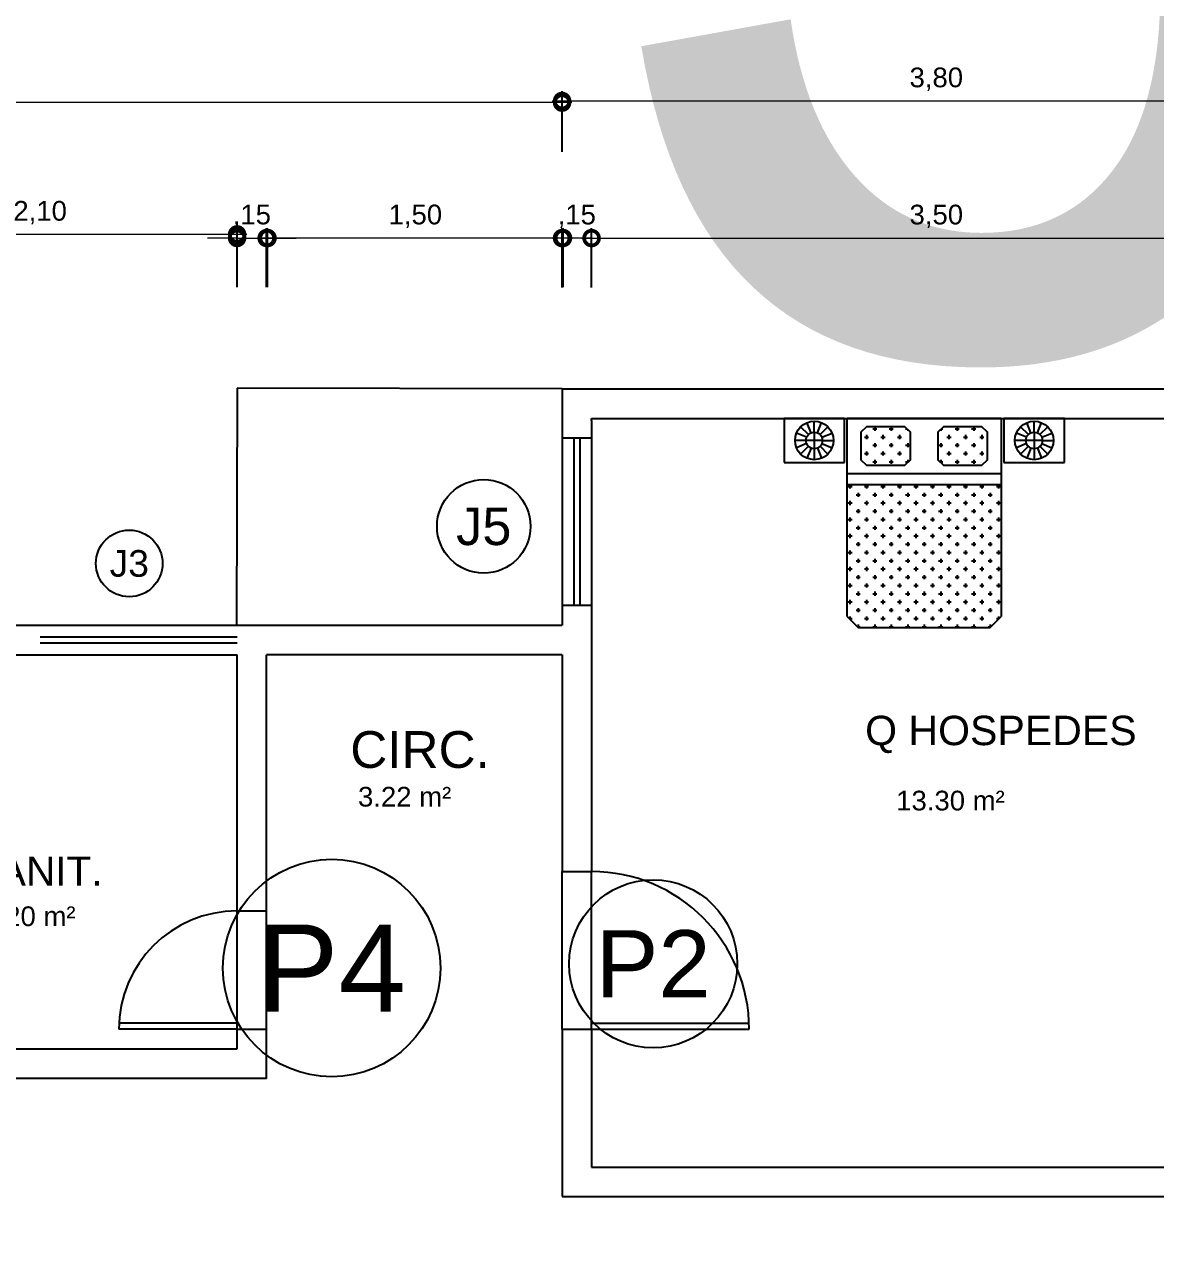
# Model space of a CAD drawing. Header units: metres. Extents: x 0 to 327, y 17 to 88.
# Drawn here: x 139.73 to 145.47, y 57.21 to 63.43 of the extents above; entities that cross this region are included whole.
import ezdxf
from ezdxf.enums import TextEntityAlignment as Align

# ---------------------------------------------------------------- set-up
doc = ezdxf.new("R2018")
doc.units = ezdxf.units.M
doc.header["$LTSCALE"] = 0.5
doc.linetypes.add('DIVIDE', pattern=[31.75, 12.7, -6.35, 0, -6.35, 0, -6.35])
for name, color, linetype in [('ARQ_ALV CT', 5, 'Continuous'), ('ARQ_ESQ CT', 30, 'Continuous'), ('ARQ_MOB 01', 1, 'Continuous'), ('ARQ_PISO', 1, 'Continuous'), ('ARQ_PROJ SUP', 1, 'DIVIDE'), ('ARQ_SIMB 01', 1, 'Continuous'), ('ARQ_TXT 01', 1, 'Continuous'), ('CAR_TEXTO_CINZA', 8, 'Continuous'), ('CAR_TEXTO_PRETO', 1, 'Continuous'), ('PAREDE', 5, 'Continuous'), ('SIMB_02', 2, 'Continuous'), ('SIMB_TXT', 1, 'Continuous')]:
    doc.layers.add(name, color=color, linetype=linetype)
doc.layers.add('ARQ_COTA_AZUL', color=5, linetype='Continuous', lineweight=20, true_color=0x0000ff)
doc.styles.add('Annot_2.0mm', font='arial.ttf', dxfattribs={"height": 2})
doc.styles.add('Arial', font='arial.ttf')
doc.styles.add('cota', font='arial.ttf')
doc.styles.add('SIMB', font='arial.ttf')
doc.styles.get("Standard").update_dxf_attribs({"font": 'arial.ttf'})
doc.dimstyles.new('Info 01 - annot', dxfattribs={"dimtxt": 2, "dimasz": 3, "dimexe": 1, "dimexo": 1, "dimgap": 1, "dimtad": 1, "dimzin": 4, "dimtxsty": 'cota', "dimblk": 'DOTSMALL', "dimcen": 2, "dimdle": 1, "dimclrd": 256, "dimclre": 256, "dimclrt": 1, "dimazin": 2, "dimtfac": 0.09, "dimtix": 1, "dimtmove": 2, "dimatfit": 2, "dimfxl": 5, "dimfxlon": 1, "dimtolj": 1, "dimtzin": 4, "dimlwd": -1, "dimarcsym": 1})

# ---------------------------------------------------------------- blocks, each defined once
blk = doc.blocks.new('COD_ESQ')
at = {"layer": 'SIMB_02'}
blk.add_circle((0, 0), 2.5, dxfattribs=at)
at = {"layer": 'SIMB_TXT', "style": 'SIMB'}
blk.add_attdef('CDESQ', text='', height=2, dxfattribs=at).set_placement((0, 0), align=Align.MIDDLE_CENTER)
blk = doc.blocks.new('*X14')
at = {"color": 0}
for p, q in [((180, 360), (183.75, 360)), ((181.875, 358.125), (181.875, 361.875)), ((195, 360), (198.75, 360)), ((196.875, 358.125), (196.875, 361.875)), ((210, 360), (213.75, 360)), ((211.875, 358.125), (211.875, 361.875)), ((225, 360), (228.75, 360)), ((226.875, 358.125), (226.875, 361.875)), ((240, 360), (243.75, 360)), ((241.875, 358.125), (241.875, 361.875)), ((255, 360), (258.75, 360)), ((256.875, 358.125), (256.875, 361.875)), ((270, 360), (273.75, 360)), ((271.875, 358.125), (271.875, 361.875)), ((285, 360), (288.75, 360)), ((286.875, 358.125), (286.875, 361.875)), ((300, 360), (302.5, 360)), ((301.875, 358.125), (301.875, 360.625)), ((136.875, 343.125), (136.875, 346.875)), ((151.875, 343.125), (151.875, 346.875)), ((181.875, 343.125), (181.875, 346.875)), ((187.5, 352.5), (191.25, 352.5)), ((189.375, 350.625), (189.375, 354.375)), ((196.875, 343.125), (196.875, 346.875)), ((202.5, 352.5), (206.25, 352.5)), ((204.375, 350.625), (204.375, 354.375)), ((211.875, 343.125), (211.875, 346.875)), ((217.5, 352.5), (221.25, 352.5)), ((219.375, 350.625), (219.375, 354.375)), ((226.875, 343.125), (226.875, 346.875)), ((232.5, 352.5), (236.25, 352.5)), ((234.375, 350.625), (234.375, 354.375)), ((241.875, 343.125), (241.875, 346.875)), ((247.5, 352.5), (251.25, 352.5)), ((249.375, 350.625), (249.375, 354.375)), ((256.875, 343.125), (256.875, 346.875)), ((262.5, 352.5), (266.25, 352.5)), ((264.375, 350.625), (264.375, 354.375)), ((271.875, 343.125), (271.875, 346.875)), ((277.5, 352.5), (281.25, 352.5)), ((279.375, 350.625), (279.375, 354.375)), ((286.875, 343.125), (286.875, 346.875)), ((292.5, 352.5), (296.25, 352.5)), ((294.375, 350.625), (294.375, 354.375)), ((301.875, 343.125), (301.875, 346.875)), ((307.5, 352.5), (310, 352.5)), ((309.375, 350.625), (309.375, 353.125)), ((127.5, 337.5), (131.25, 337.5)), ((129.375, 335.625), (129.375, 339.375)), ((135, 345), (138.75, 345)), ((142.5, 337.5), (146.25, 337.5)), ((144.375, 335.625), (144.375, 339.375)), ((150, 345), (153.75, 345)), ((157.5, 337.5), (161.25, 337.5)), ((159.375, 335.625), (159.375, 339.375)), ((180, 345), (183.75, 345)), ((187.5, 337.5), (191.25, 337.5)), ((189.375, 335.625), (189.375, 339.375)), ((195, 345), (198.75, 345)), ((202.5, 337.5), (206.25, 337.5)), ((204.375, 335.625), (204.375, 339.375)), ((210, 345), (213.75, 345)), ((217.5, 337.5), (221.25, 337.5)), ((219.375, 335.625), (219.375, 339.375)), ((225, 345), (228.75, 345)), ((232.5, 337.5), (236.25, 337.5)), ((234.375, 335.625), (234.375, 339.375)), ((240, 345), (243.75, 345)), ((247.5, 337.5), (251.25, 337.5)), ((249.375, 335.625), (249.375, 339.375)), ((255, 345), (258.75, 345)), ((262.5, 337.5), (266.25, 337.5)), ((264.375, 335.625), (264.375, 339.375)), ((270, 345), (273.75, 345)), ((277.5, 337.5), (281.25, 337.5)), ((279.375, 335.625), (279.375, 339.375)), ((285, 345), (288.75, 345)), ((292.5, 337.5), (296.25, 337.5)), ((294.375, 335.625), (294.375, 339.375)), ((300, 345), (303.75, 345)), ((307.5, 337.5), (310, 337.5)), ((309.375, 335.625), (309.375, 339.375)), ((129.375, 320.625), (129.375, 324.375)), ((135, 330), (138.75, 330)), ((136.875, 328.125), (136.875, 331.875)), ((144.375, 320.625), (144.375, 324.375)), ((150, 330), (153.75, 330)), ((151.875, 328.125), (151.875, 331.875)), ((159.375, 320.625), (159.375, 324.375)), ((180, 330), (183.75, 330)), ((181.875, 328.125), (181.875, 331.875)), ((189.375, 320.625), (189.375, 324.375)), ((195, 330), (198.75, 330)), ((196.875, 328.125), (196.875, 331.875)), ((204.375, 320.625), (204.375, 324.375)), ((210, 330), (213.75, 330)), ((211.875, 328.125), (211.875, 331.875)), ((219.375, 320.625), (219.375, 324.375)), ((225, 330), (228.75, 330)), ((226.875, 328.125), (226.875, 331.875)), ((234.375, 320.625), (234.375, 324.375)), ((240, 330), (243.75, 330)), ((241.875, 328.125), (241.875, 331.875)), ((249.375, 320.625), (249.375, 324.375)), ((255, 330), (258.75, 330)), ((256.875, 328.125), (256.875, 331.875)), ((264.375, 320.625), (264.375, 324.375)), ((270, 330), (273.75, 330)), ((271.875, 328.125), (271.875, 331.875)), ((279.375, 320.625), (279.375, 324.375)), ((285, 330), (288.75, 330)), ((286.875, 328.125), (286.875, 331.875)), ((294.375, 320.625), (294.375, 324.375)), ((300, 330), (303.75, 330)), ((301.875, 328.125), (301.875, 331.875)), ((309.375, 320.625), (309.375, 324.375)), ((127.5, 322.5), (131.25, 322.5)), ((135, 315), (138.75, 315)), ((136.875, 313.125), (136.875, 316.875)), ((142.5, 322.5), (146.25, 322.5)), ((150, 315), (153.75, 315)), ((151.875, 313.125), (151.875, 316.875)), ((157.5, 322.5), (161.25, 322.5)), ((180, 315), (183.75, 315)), ((181.875, 313.125), (181.875, 316.875)), ((187.5, 322.5), (191.25, 322.5)), ((195, 315), (198.75, 315)), ((196.875, 313.125), (196.875, 316.875)), ((202.5, 322.5), (206.25, 322.5)), ((210, 315), (213.75, 315)), ((211.875, 313.125), (211.875, 316.875)), ((217.5, 322.5), (221.25, 322.5)), ((225, 315), (228.75, 315)), ((226.875, 313.125), (226.875, 316.875)), ((232.5, 322.5), (236.25, 322.5)), ((240, 315), (243.75, 315)), ((241.875, 313.125), (241.875, 316.875)), ((247.5, 322.5), (251.25, 322.5)), ((255, 315), (258.75, 315)), ((256.875, 313.125), (256.875, 316.875)), ((262.5, 322.5), (266.25, 322.5)), ((270, 315), (273.75, 315)), ((271.875, 313.125), (271.875, 316.875)), ((277.5, 322.5), (281.25, 322.5)), ((285, 315), (288.75, 315)), ((286.875, 313.125), (286.875, 316.875)), ((292.5, 322.5), (296.25, 322.5)), ((300, 315), (303.75, 315)), ((301.875, 313.125), (301.875, 316.875)), ((307.5, 322.5), (310, 322.5)), ((129.375, 308.125), (129.375, 309.375)), ((130, 307.5), (131.25, 307.5)), ((142.5, 307.5), (146.25, 307.5)), ((144.375, 305.625), (144.375, 309.375)), ((157.5, 307.5), (160, 307.5)), ((159.375, 306.875), (159.375, 309.375)), ((181.875, 298.125), (181.875, 301.875)), ((187.5, 307.5), (191.25, 307.5)), ((189.375, 305.625), (189.375, 309.375)), ((196.875, 298.125), (196.875, 301.875)), ((202.5, 307.5), (206.25, 307.5)), ((204.375, 305.625), (204.375, 309.375)), ((211.875, 298.125), (211.875, 301.875)), ((217.5, 307.5), (221.25, 307.5)), ((219.375, 305.625), (219.375, 309.375)), ((226.875, 298.125), (226.875, 301.875)), ((232.5, 307.5), (236.25, 307.5)), ((234.375, 305.625), (234.375, 309.375)), ((241.875, 298.125), (241.875, 301.875)), ((247.5, 307.5), (251.25, 307.5)), ((249.375, 305.625), (249.375, 309.375)), ((256.875, 298.125), (256.875, 301.875)), ((262.5, 307.5), (266.25, 307.5)), ((264.375, 305.625), (264.375, 309.375)), ((271.875, 298.125), (271.875, 301.875)), ((277.5, 307.5), (281.25, 307.5)), ((279.375, 305.625), (279.375, 309.375)), ((286.875, 298.125), (286.875, 301.875)), ((292.5, 307.5), (296.25, 307.5)), ((294.375, 305.625), (294.375, 309.375)), ((301.875, 298.125), (301.875, 301.875)), ((307.5, 307.5), (310, 307.5)), ((309.375, 305.625), (309.375, 309.375)), ((180, 300), (183.75, 300)), ((187.5, 292.5), (191.25, 292.5)), ((189.375, 290.625), (189.375, 294.375)), ((195, 300), (198.75, 300)), ((202.5, 292.5), (206.25, 292.5)), ((204.375, 290.625), (204.375, 294.375)), ((210, 300), (213.75, 300)), ((217.5, 292.5), (221.25, 292.5)), ((219.375, 290.625), (219.375, 294.375)), ((225, 300), (228.75, 300)), ((232.5, 292.5), (236.25, 292.5)), ((234.375, 290.625), (234.375, 294.375)), ((240, 300), (243.75, 300)), ((247.5, 292.5), (251.25, 292.5)), ((249.375, 290.625), (249.375, 294.375)), ((255, 300), (258.75, 300)), ((262.5, 292.5), (266.25, 292.5)), ((264.375, 290.625), (264.375, 294.375)), ((270, 300), (273.75, 300)), ((277.5, 292.5), (281.25, 292.5)), ((279.375, 290.625), (279.375, 294.375)), ((285, 300), (288.75, 300)), ((292.5, 292.5), (296.25, 292.5)), ((294.375, 290.625), (294.375, 294.375)), ((300, 300), (303.75, 300)), ((307.5, 292.5), (310, 292.5)), ((309.375, 290.625), (309.375, 294.375)), ((144.375, 275.625), (144.375, 279.375)), ((180, 285), (183.75, 285)), ((181.875, 283.125), (181.875, 286.875)), ((189.375, 275.625), (189.375, 279.375)), ((195, 285), (198.75, 285)), ((196.875, 283.125), (196.875, 286.875)), ((204.375, 275.625), (204.375, 279.375)), ((210, 285), (213.75, 285)), ((211.875, 283.125), (211.875, 286.875)), ((219.375, 275.625), (219.375, 279.375)), ((225, 285), (228.75, 285)), ((226.875, 283.125), (226.875, 286.875)), ((234.375, 275.625), (234.375, 279.375)), ((240, 285), (243.75, 285)), ((241.875, 283.125), (241.875, 286.875)), ((249.375, 275.625), (249.375, 279.375)), ((255, 285), (258.75, 285)), ((256.875, 283.125), (256.875, 286.875)), ((264.375, 275.625), (264.375, 279.375)), ((270, 285), (273.75, 285)), ((271.875, 283.125), (271.875, 286.875)), ((279.375, 275.625), (279.375, 279.375)), ((285, 285), (288.75, 285)), ((286.875, 283.125), (286.875, 286.875)), ((294.375, 275.625), (294.375, 279.375)), ((300, 285), (303.75, 285)), ((301.875, 283.125), (301.875, 286.875)), ((309.375, 275.625), (309.375, 279.375)), ((129.375, 275.625), (129.375, 276.875)), ((130, 277.5), (131.25, 277.5)), ((135, 270), (138.75, 270)), ((136.875, 268.125), (136.875, 271.875)), ((142.5, 277.5), (146.25, 277.5)), ((150, 270), (153.75, 270)), ((151.875, 268.125), (151.875, 271.875)), ((157.5, 277.5), (160, 277.5)), ((159.375, 275.625), (159.375, 278.125)), ((180, 270), (183.75, 270)), ((181.875, 268.125), (181.875, 271.875)), ((187.5, 277.5), (191.25, 277.5)), ((195, 270), (198.75, 270)), ((196.875, 268.125), (196.875, 271.875)), ((202.5, 277.5), (206.25, 277.5)), ((210, 270), (213.75, 270)), ((211.875, 268.125), (211.875, 271.875)), ((217.5, 277.5), (221.25, 277.5)), ((225, 270), (228.75, 270)), ((226.875, 268.125), (226.875, 271.875)), ((232.5, 277.5), (236.25, 277.5)), ((240, 270), (243.75, 270)), ((241.875, 268.125), (241.875, 271.875)), ((247.5, 277.5), (251.25, 277.5)), ((255, 270), (258.75, 270)), ((256.875, 268.125), (256.875, 271.875)), ((262.5, 277.5), (266.25, 277.5)), ((270, 270), (273.75, 270)), ((271.875, 268.125), (271.875, 271.875)), ((277.5, 277.5), (281.25, 277.5)), ((285, 270), (288.75, 270)), ((286.875, 268.125), (286.875, 271.875)), ((292.5, 277.5), (296.25, 277.5)), ((300, 270), (303.75, 270)), ((301.875, 268.125), (301.875, 271.875)), ((307.5, 277.5), (310, 277.5)), ((127.5, 262.5), (131.25, 262.5)), ((129.375, 260.625), (129.375, 264.375)), ((136.875, 253.125), (136.875, 256.875)), ((142.5, 262.5), (146.25, 262.5)), ((144.375, 260.625), (144.375, 264.375)), ((151.875, 253.125), (151.875, 256.875)), ((157.5, 262.5), (161.25, 262.5)), ((159.375, 260.625), (159.375, 264.375)), ((181.875, 253.125), (181.875, 256.875)), ((187.5, 262.5), (191.25, 262.5)), ((189.375, 260.625), (189.375, 264.375)), ((196.875, 253.125), (196.875, 256.875)), ((202.5, 262.5), (206.25, 262.5)), ((204.375, 260.625), (204.375, 264.375)), ((211.875, 253.125), (211.875, 256.875)), ((217.5, 262.5), (221.25, 262.5)), ((219.375, 260.625), (219.375, 264.375)), ((226.875, 253.125), (226.875, 256.875)), ((232.5, 262.5), (236.25, 262.5)), ((234.375, 260.625), (234.375, 264.375)), ((241.875, 253.125), (241.875, 256.875)), ((247.5, 262.5), (251.25, 262.5)), ((249.375, 260.625), (249.375, 264.375)), ((256.875, 253.125), (256.875, 256.875)), ((262.5, 262.5), (266.25, 262.5)), ((264.375, 260.625), (264.375, 264.375)), ((271.875, 253.125), (271.875, 256.875)), ((277.5, 262.5), (281.25, 262.5)), ((279.375, 260.625), (279.375, 264.375)), ((286.875, 253.125), (286.875, 256.875)), ((292.5, 262.5), (296.25, 262.5)), ((294.375, 260.625), (294.375, 264.375)), ((301.875, 253.125), (301.875, 256.875)), ((307.5, 262.5), (310, 262.5)), ((309.375, 260.625), (309.375, 264.375)), ((127.5, 247.5), (131.25, 247.5)), ((129.375, 245.625), (129.375, 249.375)), ((135, 255), (138.75, 255)), ((142.5, 247.5), (146.25, 247.5)), ((144.375, 245.625), (144.375, 249.375)), ((150, 255), (153.75, 255)), ((157.5, 247.5), (161.25, 247.5)), ((159.375, 245.625), (159.375, 249.375)), ((180, 255), (183.75, 255)), ((187.5, 247.5), (191.25, 247.5)), ((189.375, 245.625), (189.375, 249.375)), ((195, 255), (198.75, 255)), ((202.5, 247.5), (206.25, 247.5)), ((204.375, 245.625), (204.375, 249.375)), ((210, 255), (213.75, 255)), ((217.5, 247.5), (221.25, 247.5)), ((219.375, 245.625), (219.375, 249.375)), ((225, 255), (228.75, 255)), ((232.5, 247.5), (236.25, 247.5)), ((234.375, 245.625), (234.375, 249.375)), ((240, 255), (243.75, 255)), ((247.5, 247.5), (251.25, 247.5)), ((249.375, 245.625), (249.375, 249.375)), ((255, 255), (258.75, 255)), ((262.5, 247.5), (266.25, 247.5)), ((264.375, 245.625), (264.375, 249.375)), ((270, 255), (273.75, 255)), ((277.5, 247.5), (281.25, 247.5)), ((279.375, 245.625), (279.375, 249.375)), ((285, 255), (288.75, 255)), ((292.5, 247.5), (296.25, 247.5)), ((294.375, 245.625), (294.375, 249.375)), ((300, 255), (303.75, 255)), ((307.5, 247.5), (310, 247.5)), ((309.375, 245.625), (309.375, 249.375)), ((135, 240), (138.75, 240)), ((136.875, 238.125), (136.875, 241.875)), ((150, 240), (153.75, 240)), ((151.875, 238.125), (151.875, 241.875)), ((180, 240), (183.75, 240)), ((181.875, 238.125), (181.875, 241.875)), ((189.375, 230.625), (189.375, 234.375)), ((195, 240), (198.75, 240)), ((196.875, 238.125), (196.875, 241.875)), ((204.375, 230.625), (204.375, 234.375)), ((210, 240), (213.75, 240)), ((211.875, 238.125), (211.875, 241.875)), ((219.375, 230.625), (219.375, 234.375)), ((225, 240), (228.75, 240)), ((226.875, 238.125), (226.875, 241.875)), ((234.375, 230.625), (234.375, 234.375)), ((240, 240), (243.75, 240)), ((241.875, 238.125), (241.875, 241.875)), ((249.375, 230.625), (249.375, 234.375)), ((255, 240), (258.75, 240)), ((256.875, 238.125), (256.875, 241.875)), ((264.375, 230.625), (264.375, 234.375)), ((270, 240), (273.75, 240)), ((271.875, 238.125), (271.875, 241.875)), ((279.375, 230.625), (279.375, 234.375)), ((285, 240), (288.75, 240)), ((286.875, 238.125), (286.875, 241.875)), ((294.375, 230.625), (294.375, 234.375)), ((300, 240), (303.75, 240)), ((301.875, 238.125), (301.875, 241.875)), ((309.375, 231.875), (309.375, 234.375)), ((180, 225), (183.75, 225)), ((181.875, 223.125), (181.875, 226.875)), ((187.5, 232.5), (191.25, 232.5)), ((195, 225), (198.75, 225)), ((196.875, 223.125), (196.875, 226.875)), ((202.5, 232.5), (206.25, 232.5)), ((210, 225), (213.75, 225)), ((211.875, 223.125), (211.875, 226.875)), ((217.5, 232.5), (221.25, 232.5)), ((225, 225), (228.75, 225)), ((226.875, 223.125), (226.875, 226.875)), ((232.5, 232.5), (236.25, 232.5)), ((240, 225), (243.75, 225)), ((241.875, 223.125), (241.875, 226.875)), ((247.5, 232.5), (251.25, 232.5)), ((255, 225), (258.75, 225)), ((256.875, 223.125), (256.875, 226.875)), ((262.5, 232.5), (266.25, 232.5)), ((270, 225), (273.75, 225)), ((271.875, 223.125), (271.875, 226.875)), ((277.5, 232.5), (281.25, 232.5)), ((285, 225), (288.75, 225)), ((286.875, 223.125), (286.875, 226.875)), ((292.5, 232.5), (296.25, 232.5)), ((300, 225), (302.5, 225)), ((301.875, 224.375), (301.875, 226.875)), ((307.5, 232.5), (310, 232.5))]:
    blk.add_line(p, q, dxfattribs=at)
blk = doc.blocks.new('cama casal')
for p, q in [((40, 0), (0, 0)), ((0, 0), (0, -55)), ((40, -55), (40, 0)), ((20, -20), (20, -10)), ((13.1, -24.6), (3.8, -20.8)), ((14.7, -22.2), (7.6, -15.1)), ((17.1, -20.6), (13.3, -11.3)), ((20, -20), (20, -35)), ((22.9, -20.6), (26.7, -11.3)), ((25.3, -22.2), (32.4, -15.1)), ((26.9, -24.6), (36.2, -20.8)), ((12.5, -27.5), (2.5, -27.5)), ((13.1, -30.4), (3.8, -34.2)), ((14.7, -32.8), (7.6, -39.9)), ((12.5, -27.5), (27.5, -27.5)), ((25.3, -32.8), (32.4, -39.9)), ((26.9, -30.4), (36.2, -34.2)), ((27.5, -27.5), (37.5, -27.5)), ((17.1, -34.4), (13.3, -43.7)), ((20, -35), (20, -45)), ((22.9, -34.4), (26.7, -43.7)), ((0, -55), (40, -55)), ((0, -57.5), (0, -197.5)), ((0, -57.5), (60, -57.5)), ((50, -197.5), (50, -57.5)), ((60, -197.5), (60, -57.5)), ((60, -57.5), (180, -57.5)), ((190, -67.5), (180, -57.5)), ((190, -187.5), (190, -67.5)), ((180, -197.5), (190, -187.5)), ((60, -197.5), (0, -197.5)), ((0, -200), (0, -255)), ((40, -200), (0, -200)), ((40, -255), (40, -200)), ((180, -197.5), (60, -197.5)), ((17.1, -220.6), (13.3, -211.3)), ((20, -220), (20, -210)), ((22.9, -220.6), (26.7, -211.3)), ((13.1, -224.6), (3.8, -220.8)), ((14.7, -222.2), (7.6, -215.1)), ((20, -220), (20, -235)), ((25.3, -222.2), (32.4, -215.1)), ((26.9, -224.6), (36.2, -220.8)), ((12.5, -227.5), (2.5, -227.5)), ((13.1, -230.4), (3.8, -234.2)), ((14.7, -232.8), (7.6, -239.9)), ((12.5, -227.5), (27.5, -227.5)), ((25.3, -232.8), (32.4, -239.9)), ((26.9, -230.4), (36.2, -234.2)), ((27.5, -227.5), (37.5, -227.5)), ((17.1, -234.4), (13.3, -243.7)), ((20, -235), (20, -245)), ((22.9, -234.4), (26.7, -243.7)), ((0, -255), (40, -255))]:
    blk.add_line(p, q)
for points in [[(7.5, -75), (7.5, -110), (12.5, -115), (37.5, -115), (42.5, -110), (42.5, -75), (37.5, -70), (12.5, -70)], [(7.5, -145), (7.5, -180), (12.5, -185), (37.5, -185), (42.5, -180), (42.5, -145), (37.5, -140), (12.5, -140)]]:
    blk.add_lwpolyline(points, close=True)
for centre, radius in [((20, -27.5), 17.5), ((20, -27.5), 7.5), ((20, -227.5), 17.5), ((20, -227.5), 7.5)]:
    blk.add_circle(centre, radius)
blk.add_blockref('*X14', (-120, -420))
blk = doc.blocks.new('_DotSmall')
at = {"color": 0, "linetype": 'ByBlock', "const_width": 0.5}
blk.add_lwpolyline([(-0.0625, 0, 1), (0.0625, 0, 1)], format="xyb", close=True, dxfattribs=at)
blk = doc.blocks.new('*D39')
at = {"layer": 'ARQ_COTA_AZUL', "transparency": 16777216}
for p, q in [((149.1405, 57.6327), (149.1405, 57.7827)), ((149.1405, 57.4827), (149.1405, 57.6327)), ((149.1405, 57.4827), (149.1405, 57.3327))]:
    blk.add_line(p, q, dxfattribs=at)
at = {"layer": 'ARQ_COTA_AZUL', "lineweight": -2, "transparency": 16777216}
for p, q in [((148.8905, 57.6327), (149.1905, 57.6327)), ((148.8905, 57.4827), (149.1905, 57.4827))]:
    blk.add_line(p, q, dxfattribs=at)
at = {"layer": 'ARQ_COTA_AZUL', "transparency": 16777216, "xscale": 0.15, "yscale": 0.15, "zscale": 0.15}
for p, rotation in [((149.1405, 57.6327), 270), ((149.1405, 57.4827), 90)]:
    blk.add_blockref('_DotSmall', p, dxfattribs=dict(at, rotation=rotation))
at = {"layer": 'ARQ_COTA_AZUL', "color": 1, "transparency": 16777216, "insert": (149.0304, 57.5577), "char_height": 0.1, "attachment_point": 5, "rotation": 90, "style": 'cota'}
blk.add_mtext('\\A1;,15', dxfattribs=at)
blk = doc.blocks.new('*D44')
at = {"layer": 'ARQ_COTA_AZUL', "lineweight": -2, "transparency": 16777216}
for p, q in [((142.6113, 62.0982), (142.6113, 62.3982)), ((146.1113, 62.0982), (146.1113, 62.3982))]:
    blk.add_line(p, q, dxfattribs=at)
at = {"layer": 'ARQ_COTA_AZUL', "transparency": 16777216}
blk.add_line((142.5613, 62.3482), (146.1613, 62.3482), dxfattribs=at)
at = {"layer": 'ARQ_COTA_AZUL', "transparency": 16777216, "xscale": 0.15, "yscale": 0.15, "zscale": 0.15, "rotation": 180}
blk.add_blockref('_DotSmall', (142.6113, 62.3482), dxfattribs=at)
at = {"layer": 'ARQ_COTA_AZUL', "transparency": 16777216, "xscale": 0.15, "yscale": 0.15, "zscale": 0.15}
blk.add_blockref('_DotSmall', (146.1113, 62.3482), dxfattribs=at)
at = {"layer": 'ARQ_COTA_AZUL', "color": 1, "transparency": 16777216, "insert": (144.3613, 62.4583), "char_height": 0.1, "attachment_point": 5, "style": 'cota'}
blk.add_mtext('\\A1;3,50', dxfattribs=at)
blk = doc.blocks.new('*D45')
at = {"layer": 'ARQ_COTA_AZUL', "lineweight": -2, "transparency": 16777216}
for p, q in [((142.461, 62.0982), (142.461, 62.3982)), ((142.611, 62.0982), (142.611, 62.3982))]:
    blk.add_line(p, q, dxfattribs=at)
at = {"layer": 'ARQ_COTA_AZUL', "transparency": 16777216}
for p, q in [((142.461, 62.3482), (142.311, 62.3482)), ((142.611, 62.3482), (142.461, 62.3482)), ((142.611, 62.3482), (142.761, 62.3482))]:
    blk.add_line(p, q, dxfattribs=at)
at = {"layer": 'ARQ_COTA_AZUL', "transparency": 16777216, "xscale": 0.15, "yscale": 0.15, "zscale": 0.15}
blk.add_blockref('_DotSmall', (142.461, 62.3482), dxfattribs=at)
at = {"layer": 'ARQ_COTA_AZUL', "transparency": 16777216, "xscale": 0.15, "yscale": 0.15, "zscale": 0.15, "rotation": 180}
blk.add_blockref('_DotSmall', (142.611, 62.3482), dxfattribs=at)
at = {"layer": 'ARQ_COTA_AZUL', "color": 1, "transparency": 16777216, "insert": (142.536, 62.4583), "char_height": 0.1, "attachment_point": 5, "style": 'cota'}
blk.add_mtext('\\A1;,15', dxfattribs=at)
blk = doc.blocks.new('*D46')
at = {"layer": 'ARQ_COTA_AZUL', "lineweight": -2, "transparency": 16777216}
for p, q in [((140.9663, 62.0985), (140.9663, 62.3985)), ((142.4662, 62.0985), (142.4662, 62.3985))]:
    blk.add_line(p, q, dxfattribs=at)
at = {"layer": 'ARQ_COTA_AZUL', "transparency": 16777216}
blk.add_line((142.5162, 62.3485), (140.9163, 62.3485), dxfattribs=at)
at = {"layer": 'ARQ_COTA_AZUL', "transparency": 16777216, "xscale": 0.15, "yscale": 0.15, "zscale": 0.15, "rotation": 180}
blk.add_blockref('_DotSmall', (140.9663, 62.3485), dxfattribs=at)
at = {"layer": 'ARQ_COTA_AZUL', "transparency": 16777216, "xscale": 0.15, "yscale": 0.15, "zscale": 0.15}
blk.add_blockref('_DotSmall', (142.4662, 62.3485), dxfattribs=at)
at = {"layer": 'ARQ_COTA_AZUL', "color": 1, "transparency": 16777216, "insert": (141.7163, 62.4586), "char_height": 0.1, "attachment_point": 5, "style": 'cota'}
blk.add_mtext('\\A1;1,50', dxfattribs=at)
blk = doc.blocks.new('*D47')
at = {"layer": 'ARQ_COTA_AZUL', "lineweight": -2, "transparency": 16777216}
for p, q in [((140.8113, 62.0985), (140.8113, 62.3985)), ((140.9613, 62.0985), (140.9613, 62.3985))]:
    blk.add_line(p, q, dxfattribs=at)
at = {"layer": 'ARQ_COTA_AZUL', "transparency": 16777216}
for p, q in [((140.8113, 62.3485), (140.6613, 62.3485)), ((140.8113, 62.3485), (140.9613, 62.3485)), ((140.9613, 62.3485), (141.1113, 62.3485))]:
    blk.add_line(p, q, dxfattribs=at)
at = {"layer": 'ARQ_COTA_AZUL', "transparency": 16777216, "xscale": 0.15, "yscale": 0.15, "zscale": 0.15}
blk.add_blockref('_DotSmall', (140.8113, 62.3485), dxfattribs=at)
at = {"layer": 'ARQ_COTA_AZUL', "transparency": 16777216, "xscale": 0.15, "yscale": 0.15, "zscale": 0.15, "rotation": 180}
blk.add_blockref('_DotSmall', (140.9613, 62.3485), dxfattribs=at)
at = {"layer": 'ARQ_COTA_AZUL', "color": 1, "transparency": 16777216, "insert": (140.8863, 62.4586), "char_height": 0.1, "attachment_point": 5, "style": 'cota'}
blk.add_mtext('\\A1;,15', dxfattribs=at)
blk = doc.blocks.new('*D48')
at = {"layer": 'ARQ_COTA_AZUL', "transparency": 16777216}
blk.add_line((140.8613, 62.3672), (138.7613, 62.3672), dxfattribs=at)
at = {"layer": 'ARQ_COTA_AZUL', "lineweight": -2, "transparency": 16777216}
for p, q in [((138.8113, 62.1172), (138.8113, 62.4172)), ((140.8113, 62.1172), (140.8113, 62.4172))]:
    blk.add_line(p, q, dxfattribs=at)
at = {"layer": 'ARQ_COTA_AZUL', "transparency": 16777216, "xscale": 0.15, "yscale": 0.15, "zscale": 0.15, "rotation": 180}
blk.add_blockref('_DotSmall', (138.8113, 62.3672), dxfattribs=at)
at = {"layer": 'ARQ_COTA_AZUL', "transparency": 16777216, "xscale": 0.15, "yscale": 0.15, "zscale": 0.15}
blk.add_blockref('_DotSmall', (140.8113, 62.3672), dxfattribs=at)
at = {"layer": 'ARQ_COTA_AZUL', "color": 1, "transparency": 16777216, "insert": (139.8113, 62.4773), "char_height": 0.1, "attachment_point": 5, "style": 'cota'}
blk.add_mtext('\\A1;2,10', dxfattribs=at)
blk = doc.blocks.new('*D51')
at = {"layer": 'ARQ_COTA_AZUL', "transparency": 16777216}
for p, q in [((132.3639, 61.5827), (132.3639, 61.7327)), ((132.3639, 61.4227), (132.3639, 61.5827)), ((132.3639, 61.4227), (132.3639, 61.2727))]:
    blk.add_line(p, q, dxfattribs=at)
at = {"layer": 'ARQ_COTA_AZUL', "lineweight": -2, "transparency": 16777216}
for p, q in [((132.6139, 61.5827), (132.3139, 61.5827)), ((132.6139, 61.4227), (132.3139, 61.4227))]:
    blk.add_line(p, q, dxfattribs=at)
at = {"layer": 'ARQ_COTA_AZUL', "transparency": 16777216, "xscale": 0.15, "yscale": 0.15, "zscale": 0.15}
for p, rotation in [((132.3639, 61.5827), 270), ((132.3639, 61.4227), 90)]:
    blk.add_blockref('_DotSmall', p, dxfattribs=dict(at, rotation=rotation))
at = {"layer": 'ARQ_COTA_AZUL', "color": 1, "transparency": 16777216, "insert": (132.2538, 61.5027), "char_height": 0.1, "attachment_point": 5, "rotation": 90, "style": 'cota'}
blk.add_mtext('\\A1;0,15', dxfattribs=at)
blk = doc.blocks.new('*D52')
at = {"layer": 'ARQ_COTA_AZUL', "lineweight": -2, "transparency": 16777216}
for p, q in [((142.4613, 62.7944), (142.4613, 63.0944)), ((146.2613, 62.7944), (146.2613, 63.0944))]:
    blk.add_line(p, q, dxfattribs=at)
at = {"layer": 'ARQ_COTA_AZUL', "transparency": 16777216}
blk.add_line((142.4113, 63.0444), (146.3113, 63.0444), dxfattribs=at)
at = {"layer": 'ARQ_COTA_AZUL', "transparency": 16777216, "xscale": 0.15, "yscale": 0.15, "zscale": 0.15, "rotation": 180}
blk.add_blockref('_DotSmall', (142.4613, 63.0444), dxfattribs=at)
at = {"layer": 'ARQ_COTA_AZUL', "transparency": 16777216, "xscale": 0.15, "yscale": 0.15, "zscale": 0.15}
blk.add_blockref('_DotSmall', (146.2613, 63.0444), dxfattribs=at)
at = {"layer": 'ARQ_COTA_AZUL', "color": 1, "transparency": 16777216, "insert": (144.3613, 63.1545), "char_height": 0.1, "attachment_point": 5, "style": 'cota'}
blk.add_mtext('\\A1;3,80', dxfattribs=at)
blk = doc.blocks.new('*D54')
at = {"layer": 'ARQ_COTA_AZUL', "transparency": 16777216}
blk.add_line((132.3684, 61.4727), (132.3684, 60.3327), dxfattribs=at)
at = {"layer": 'ARQ_COTA_AZUL', "lineweight": -2, "transparency": 16777216}
for p, q in [((132.6184, 61.4227), (132.3184, 61.4227)), ((132.6184, 60.3827), (132.3184, 60.3827))]:
    blk.add_line(p, q, dxfattribs=at)
at = {"layer": 'ARQ_COTA_AZUL', "transparency": 16777216, "xscale": 0.15, "yscale": 0.15, "zscale": 0.15}
for p, rotation in [((132.3684, 61.4227), 90), ((132.3684, 60.3827), 270)]:
    blk.add_blockref('_DotSmall', p, dxfattribs=dict(at, rotation=rotation))
at = {"layer": 'ARQ_COTA_AZUL', "color": 1, "transparency": 16777216, "insert": (132.2584, 60.9027), "char_height": 0.1, "attachment_point": 5, "rotation": 90, "style": 'cota'}
blk.add_mtext('\\A1;1,05', dxfattribs=at)
blk = doc.blocks.new('*D55')
at = {"layer": 'ARQ_COTA_AZUL', "transparency": 16777216}
for p, q in [((132.3872, 60.3827), (132.3872, 60.5327)), ((132.3872, 60.3827), (132.3872, 60.2327)), ((132.3872, 60.2327), (132.3872, 60.0827))]:
    blk.add_line(p, q, dxfattribs=at)
at = {"layer": 'ARQ_COTA_AZUL', "lineweight": -2, "transparency": 16777216}
for p, q in [((132.6372, 60.3827), (132.3372, 60.3827)), ((132.6372, 60.2327), (132.3372, 60.2327))]:
    blk.add_line(p, q, dxfattribs=at)
at = {"layer": 'ARQ_COTA_AZUL', "transparency": 16777216, "xscale": 0.15, "yscale": 0.15, "zscale": 0.15}
for p, rotation in [((132.3872, 60.3827), 270), ((132.3872, 60.2327), 90)]:
    blk.add_blockref('_DotSmall', p, dxfattribs=dict(at, rotation=rotation))
at = {"layer": 'ARQ_COTA_AZUL', "color": 1, "transparency": 16777216, "insert": (132.2771, 60.3077), "char_height": 0.1, "attachment_point": 5, "rotation": 90, "style": 'cota'}
blk.add_mtext('\\A1;,15', dxfattribs=at)
blk = doc.blocks.new('*D66')
at = {"layer": 'ARQ_COTA_AZUL', "transparency": 16777216}
blk.add_line((131.229, 52.8827), (131.229, 61.6327), dxfattribs=at)
at = {"layer": 'ARQ_COTA_AZUL', "lineweight": -2, "transparency": 16777216}
for p, q in [((131.479, 61.5827), (131.179, 61.5827)), ((131.479, 52.9327), (131.179, 52.9327))]:
    blk.add_line(p, q, dxfattribs=at)
at = {"layer": 'ARQ_COTA_AZUL', "transparency": 16777216, "xscale": 0.15, "yscale": 0.15, "zscale": 0.15}
for p, rotation in [((131.229, 61.5827), 90), ((131.229, 52.9327), 270)]:
    blk.add_blockref('_DotSmall', p, dxfattribs=dict(at, rotation=rotation))
at = {"layer": 'ARQ_COTA_AZUL', "color": 1, "transparency": 16777216, "insert": (131.1189, 57.2577), "char_height": 0.1, "attachment_point": 5, "rotation": 90, "style": 'cota'}
blk.add_mtext('\\A1;8,65', dxfattribs=at)
blk = doc.blocks.new('*D67')
at = {"layer": 'ARQ_COTA_AZUL', "lineweight": -2, "transparency": 16777216}
for p, q in [((133.6088, 63.628), (133.6088, 63.928)), ((147.5613, 63.628), (147.5613, 63.928))]:
    blk.add_line(p, q, dxfattribs=at)
at = {"layer": 'ARQ_COTA_AZUL', "transparency": 16777216}
blk.add_line((147.6113, 63.878), (133.5588, 63.878), dxfattribs=at)
at = {"layer": 'ARQ_COTA_AZUL', "transparency": 16777216, "xscale": 0.15, "yscale": 0.15, "zscale": 0.15, "rotation": 180}
blk.add_blockref('_DotSmall', (133.6088, 63.878), dxfattribs=at)
at = {"layer": 'ARQ_COTA_AZUL', "transparency": 16777216, "xscale": 0.15, "yscale": 0.15, "zscale": 0.15}
blk.add_blockref('_DotSmall', (147.5613, 63.878), dxfattribs=at)
at = {"layer": 'ARQ_COTA_AZUL', "color": 1, "transparency": 16777216, "insert": (140.585, 63.9881), "char_height": 0.1, "attachment_point": 5, "style": 'cota'}
blk.add_mtext('\\A1;14,10', dxfattribs=at)
blk = doc.blocks.new('*D69')
at = {"layer": 'ARQ_COTA_AZUL', "lineweight": -2, "transparency": 16777216}
for p, q in [((139.6044, 50.9349), (139.6044, 50.6349)), ((142.4544, 50.9349), (142.4544, 50.6349))]:
    blk.add_line(p, q, dxfattribs=at)
at = {"layer": 'ARQ_COTA_AZUL', "transparency": 16777216}
blk.add_line((139.5544, 50.6849), (142.5044, 50.6849), dxfattribs=at)
at = {"layer": 'ARQ_COTA_AZUL', "transparency": 16777216, "xscale": 0.15, "yscale": 0.15, "zscale": 0.15, "rotation": 180}
blk.add_blockref('_DotSmall', (139.6044, 50.6849), dxfattribs=at)
at = {"layer": 'ARQ_COTA_AZUL', "transparency": 16777216, "xscale": 0.15, "yscale": 0.15, "zscale": 0.15}
blk.add_blockref('_DotSmall', (142.4544, 50.6849), dxfattribs=at)
at = {"layer": 'ARQ_COTA_AZUL', "color": 1, "transparency": 16777216, "insert": (141.0294, 50.795), "char_height": 0.1, "width": 0.26221, "attachment_point": 5, "style": 'cota'}
blk.add_mtext('\\A1;3,00', dxfattribs=at)
blk = doc.blocks.new('*D70')
at = {"layer": 'ARQ_COTA_AZUL', "lineweight": -2, "transparency": 16777216}
for p, q in [((139.4613, 50.9349), (139.4613, 50.6349)), ((139.6113, 50.9349), (139.6113, 50.6349))]:
    blk.add_line(p, q, dxfattribs=at)
at = {"layer": 'ARQ_COTA_AZUL', "transparency": 16777216}
for p, q in [((139.4613, 50.6849), (139.3113, 50.6849)), ((139.4613, 50.6849), (139.6113, 50.6849)), ((139.6113, 50.6849), (139.7613, 50.6849))]:
    blk.add_line(p, q, dxfattribs=at)
at = {"layer": 'ARQ_COTA_AZUL', "transparency": 16777216, "xscale": 0.15, "yscale": 0.15, "zscale": 0.15}
blk.add_blockref('_DotSmall', (139.4613, 50.6849), dxfattribs=at)
at = {"layer": 'ARQ_COTA_AZUL', "transparency": 16777216, "xscale": 0.15, "yscale": 0.15, "zscale": 0.15, "rotation": 180}
blk.add_blockref('_DotSmall', (139.6113, 50.6849), dxfattribs=at)
at = {"layer": 'ARQ_COTA_AZUL', "color": 1, "transparency": 16777216, "insert": (139.5363, 50.795), "char_height": 0.1, "attachment_point": 5, "style": 'cota'}
blk.add_mtext('\\A1;,15', dxfattribs=at)
blk = doc.blocks.new('*D73')
at = {"layer": 'ARQ_COTA_AZUL', "lineweight": -2, "transparency": 16777216}
for p, q in [((139.4613, 50.6311), (139.4613, 50.3311)), ((142.4613, 50.6311), (142.4613, 50.3311))]:
    blk.add_line(p, q, dxfattribs=at)
at = {"layer": 'ARQ_COTA_AZUL', "transparency": 16777216}
blk.add_line((139.4113, 50.3811), (142.5113, 50.3811), dxfattribs=at)
at = {"layer": 'ARQ_COTA_AZUL', "transparency": 16777216, "xscale": 0.15, "yscale": 0.15, "zscale": 0.15, "rotation": 180}
blk.add_blockref('_DotSmall', (139.4613, 50.3811), dxfattribs=at)
at = {"layer": 'ARQ_COTA_AZUL', "transparency": 16777216, "xscale": 0.15, "yscale": 0.15, "zscale": 0.15}
blk.add_blockref('_DotSmall', (142.4613, 50.3811), dxfattribs=at)
at = {"layer": 'ARQ_COTA_AZUL', "color": 1, "transparency": 16777216, "insert": (140.9613, 50.4912), "char_height": 0.1, "attachment_point": 5, "style": 'cota'}
blk.add_mtext('\\A1;3,15', dxfattribs=at)
blk = doc.blocks.new('*D78')
at = {"layer": 'ARQ_COTA_AZUL', "transparency": 16777216}
blk.add_line((131.7641, 60.3327), (131.7641, 61.6327), dxfattribs=at)
at = {"layer": 'ARQ_COTA_AZUL', "lineweight": -2, "transparency": 16777216}
for p, q in [((132.0141, 61.5827), (131.7141, 61.5827)), ((132.0141, 60.3827), (131.7141, 60.3827))]:
    blk.add_line(p, q, dxfattribs=at)
at = {"layer": 'ARQ_COTA_AZUL', "transparency": 16777216, "xscale": 0.15, "yscale": 0.15, "zscale": 0.15}
for p, rotation in [((131.7641, 61.5827), 90), ((131.7641, 60.3827), 270)]:
    blk.add_blockref('_DotSmall', p, dxfattribs=dict(at, rotation=rotation))
at = {"layer": 'ARQ_COTA_AZUL', "color": 1, "transparency": 16777216, "insert": (131.654, 60.9827), "char_height": 0.1, "attachment_point": 5, "rotation": 90, "style": 'cota'}
blk.add_mtext('\\A1;1,20', dxfattribs=at)
blk = doc.blocks.new('*D105')
at = {"layer": 'ARQ_COTA_AZUL', "lineweight": -2, "transparency": 16777216}
for p, q in [((133.6113, 62.7856), (133.6113, 63.0856)), ((142.4613, 62.7856), (142.4613, 63.0856))]:
    blk.add_line(p, q, dxfattribs=at)
at = {"layer": 'ARQ_COTA_AZUL', "transparency": 16777216}
blk.add_line((142.5113, 63.0356), (133.5613, 63.0356), dxfattribs=at)
at = {"layer": 'ARQ_COTA_AZUL', "transparency": 16777216, "xscale": 0.15, "yscale": 0.15, "zscale": 0.15, "rotation": 180}
blk.add_blockref('_DotSmall', (133.6113, 63.0356), dxfattribs=at)
at = {"layer": 'ARQ_COTA_AZUL', "transparency": 16777216, "xscale": 0.15, "yscale": 0.15, "zscale": 0.15}
blk.add_blockref('_DotSmall', (142.4613, 63.0356), dxfattribs=at)
at = {"layer": 'ARQ_COTA_AZUL', "color": 1, "transparency": 16777216, "insert": (138.0363, 63.1457), "char_height": 0.1, "attachment_point": 5, "style": 'cota'}
blk.add_mtext('\\A1;9,00', dxfattribs=at)
blk = doc.blocks.new('carimbo')
at = {"layer": 'CAR_TEXTO_CINZA', "style": 'Arial', "flags": 8}
blk.add_attdef('FASE', (-0.17336, 0.04), '', height=0.002, dxfattribs=at)
blk.add_attdef('A/S', text='', height=0.002, dxfattribs=at).set_placement((-0.00329, 0.02776), align=Align.RIGHT)
at = {"layer": 'CAR_TEXTO_PRETO', "lineweight": 30, "flags": 104}
blk.add_attdef('TITULO_01', text='', height=0.003, dxfattribs=at).set_placement((-0.11218, 0.00625), align=Align.MIDDLE_CENTER)
at = {"layer": 'CAR_TEXTO_PRETO', "linetype": 'Continuous', "style": 'Arial', "flags": 8}
for tag, p, height in [('IES-CURSO', (-0.17336, 0.045), 0.006), ('NOME', (-0.17336, 0.033), 0.005)]:
    blk.add_attdef(tag, p, '', height=height, dxfattribs=at)
at = {"layer": 'CAR_TEXTO_PRETO', "style": 'Arial', "flags": 8}
for tag, p in [('DISCIPLINA', (-0.15782, 0.0275)), ('DOCENTE', (-0.15788, 0.024)), ('DATAEMISSÃO', (-0.03335, 0.00815)), ('REVN', (-0.03563, 0.00379))]:
    blk.add_attdef(tag, p, '', height=0.002, dxfattribs=at)
for tag, p in [('NUM', (-0.02629, 0.02054)), ('TOT', (-0.01095, 0.02054))]:
    blk.add_attdef(tag, text='', height=0.0045, dxfattribs=at).set_placement(p, align=Align.MIDDLE_CENTER)
at = {"layer": 'CAR_TEXTO_PRETO', "lineweight": 30, "flags": 104}
blk.add_attdef('DISCENTE', text='', height=0.002, dxfattribs=at).set_placement((-0.15757, 0.01762), align=Align.MIDDLE_LEFT)
at = {"layer": 'CAR_TEXTO_PRETO', "style": 'Arial'}
blk.add_attdef('ESCALA', (-0.03346, 0.01285), '', height=0.002, dxfattribs=at)
at = {"layer": 'CAR_TEXTO_PRETO', "style": 'Arial', "flags": 8}
blk.add_attdef('REVDATA', text='', height=0.002, dxfattribs=at).set_placement((-0.00337, 0.00365), align=Align.RIGHT)

msp = doc.modelspace()

# ---------------------------------------------------------------- linework, layer by layer
at = {"color": 143, "true_color": 0x7aafdf}
msp.add_line((142.611, 61.4227), (142.611, 61.4227), dxfattribs=at)
at = {"layer": 'ARQ_ALV CT'}
for p, q in [((142.4613, 61.5827), (146.2613, 61.5827)), ((142.6113, 61.4327), (146.1113, 61.4327)), ((142.461, 60.4827), (142.461, 60.3827)), ((142.611, 60.4827), (142.6113, 59.1327)), ((137.8113, 60.3827), (142.461, 60.3827)), ((138.8113, 60.2327), (140.8113, 60.2327)), ((140.8113, 58.9327), (140.8113, 60.2327)), ((142.4613, 60.2327), (140.9613, 60.2327)), ((140.9613, 58.9327), (140.9613, 60.2327)), ((142.4613, 60.2327), (142.4613, 59.1327)), ((142.4613, 59.1327), (142.6113, 59.1327)), ((140.8113, 58.9327), (140.9613, 58.9327)), ((140.8113, 58.2327), (140.8113, 58.3327)), ((140.8113, 58.3327), (140.9613, 58.3327)), ((140.9613, 58.0827), (140.9613, 58.3327)), ((142.4613, 58.3327), (142.4613, 57.6327)), ((142.4613, 58.3327), (142.6113, 58.3327)), ((142.6113, 58.3327), (142.6113, 57.6314)), ((138.8113, 58.2327), (140.8113, 58.2327)), ((140.9613, 58.0827), (139.6113, 58.0827)), ((142.4613, 57.6327), (142.4613, 57.4827)), ((142.6113, 57.6314), (146.1113, 57.6314)), ((142.4613, 57.4827), (146.1324, 57.4827))]:
    msp.add_line(p, q, dxfattribs=at)
at = {"layer": 'ARQ_ESQ CT'}
for p, q in [((142.521, 61.3327), (142.521, 60.4827)), ((142.551, 61.3327), (142.551, 60.4827)), ((140.8113, 58.3627), (140.2113, 58.3627)), ((140.8113, 58.3327), (140.2113, 58.3327)), ((142.6113, 58.3627), (143.4113, 58.3627)), ((142.6113, 58.3327), (143.4113, 58.3327))]:
    msp.add_line(p, q, dxfattribs=at)
at = {"layer": 'ARQ_PISO'}
for p, q in [((142.461, 61.3327), (142.461, 60.4827)), ((142.611, 61.3327), (142.611, 60.4827)), ((142.4613, 58.3327), (142.4613, 59.1327)), ((142.6113, 58.3327), (142.6113, 59.1327)), ((140.8113, 58.3327), (140.8113, 58.9327)), ((140.9613, 58.3327), (140.9613, 58.9327))]:
    msp.add_line(p, q, dxfattribs=at)
at = {"layer": 'ARQ_PROJ SUP'}
for p, q in [((140.8113, 61.5861), (140.8088, 60.3827)), ((142.4613, 61.5827), (140.8113, 61.5861)), ((140.8113, 60.3227), (139.8113, 60.3227)), ((140.8113, 60.2927), (139.8113, 60.2927))]:
    msp.add_line(p, q, dxfattribs=at)
at = {"layer": 'ARQ_SIMB 01'}
for centre, radius, start, end in [((142.6113, 58.3327), 0.8, 0, 90), ((140.8113, 58.3327), 0.6, 90, 180)]:
    msp.add_arc(centre, radius, start, end, dxfattribs=at)
at = {"layer": 'PAREDE'}
for p, q in [((142.4613, 61.5827), (142.461, 61.4227)), ((142.461, 61.4227), (142.461, 61.3327)), ((142.6113, 61.4327), (142.611, 61.4327)), ((142.611, 61.4227), (142.611, 61.4327)), ((142.611, 61.4227), (142.611, 61.3327)), ((142.6113, 61.3327), (142.461, 61.3327)), ((142.6113, 60.4827), (142.461, 60.4827))]:
    msp.add_line(p, q, dxfattribs=at)

# ---------------------------------------------------------------- block references
ref = msp.add_blockref('carimbo', (151.9152, 66.9621), dxfattribs=dict(xscale=58.26757068096401, yscale=58.26757068096401, zscale=58.26757068096401))
lines = msp.add_mtext('JOÃO VICTOR ARAUJO E JOAQUIM SETUBAL', dxfattribs={"layer": 'CAR_TEXTO_CINZA', "insert": (142.7339, 67.989), "char_height": 6.209275, "attachment_point": 1})
ref.add_attrib('DISCENTE', '', (142.7339, 67.989), dxfattribs={"flags": 104}).embed_mtext(lines)
at = {"layer": 'ARQ_MOB 01', "xscale": 0.005582646704776643, "yscale": 0.005582646704776643, "zscale": 0.005582646704776643, "rotation": 270}
msp.add_blockref('cama casal', (145.0117, 61.4327), dxfattribs=at)
at = {"layer": 'ARQ_PISO', "xscale": 0.09499031039595139, "yscale": 0.09499031039595139, "zscale": 0.09499031039595139}
msp.add_blockref('COD_ESQ', (142.0638, 60.8849), dxfattribs=at).add_auto_attribs({'CDESQ': 'J5'})
at = {"layer": 'ARQ_PROJ SUP', "xscale": 0.06766758463927545, "yscale": 0.06766758463927545, "zscale": 0.06766758463927545}
msp.add_blockref('COD_ESQ', (140.264, 60.6968), dxfattribs=at).add_auto_attribs({'CDESQ': 'J3'})
at = {"layer": 'ARQ_SIMB 01'}
for p, xscale, yscale, zscale, values in [((141.2917, 58.643), 0.2209628254175186, 0.2209628254175186, 0.2209628254175186, {'CDESQ': 'P4'}), ((142.9241, 58.6644), 0.1706948083126918, 0.1706948083126918, 0.1706948083126918, {'CDESQ': 'P2'})]:
    msp.add_blockref('COD_ESQ', p, dxfattribs=dict(at, xscale=xscale, yscale=yscale, zscale=zscale)).add_auto_attribs(values)

# ---------------------------------------------------------------- texts
at = {"layer": 'ARQ_TXT 01', "attachment_point": 1, "style": 'Annot_2.0mm'}
for s, insert, char_height, width in [('Q HOSPEDES', (143.9998, 59.9236), 0.14924, 1.497166), ('CIRC.', (141.386, 59.8454), 0.1863, 1.327122), ('3.22 m²', (141.4252, 59.5626), 0.1, 0.640732), ('13.30 m²', (144.1576, 59.543), 0.1, 1.226645), ('SANIT.', (139.4638, 59.2088), 0.14778, 1.364364), ('4.20 m²', (139.5176, 58.9559), 0.1, 0.557749)]:
    msp.add_mtext(s, dxfattribs=dict(at, insert=insert, char_height=char_height, width=width))

# ---------------------------------------------------------------- dimensions: what is measured, and where the dimension line sits
at = {"layer": 'ARQ_COTA_AZUL'}
for base, p1, p2, text, picture, middle in [((133.6088, 63.878), (147.5613, 57.6327), (133.6088, 57.6327), '14,10', '*D67', (140.585, 63.9881)), ((133.6113, 63.0356), (142.4613, 60.3827), (133.6113, 60.3827), '9,00', '*D105', (138.0363, 63.1457)), ((138.8113, 62.3672), (140.8113, 60.2827), (138.8113, 60.2827), '2,10', '*D48', (139.8113, 62.4773)), ((142.4613, 50.3811), (139.4613, 58.0827), (142.4613, 58.0827), '3,15', '*D73', (140.9613, 50.4912)), ((142.4544, 50.6849), (139.6044, 58.1098), (142.4544, 58.1098), '3,00', '*D69', (141.0294, 50.795))]:
    dim = msp.add_linear_dim(base=base, p1=p1, p2=p2, text=text, dimstyle='Info 01 - annot', dxfattribs=at)
    dim.commit()
    dim.dimension.update_dxf_attribs({"geometry": picture, "text_midpoint": middle})
for base, p1, p2, picture, middle in [((146.2613, 63.0444), (142.4613, 61.5827), (146.2613, 61.5827), '*D52', (144.3613, 63.1545)), ((140.9613, 62.3485), (140.8113, 60.2454), (140.9613, 60.2454), '*D47', (140.8863, 62.4586)), ((140.9663, 62.3485), (142.4662, 60.2272), (140.9663, 60.2272), '*D46', (141.7163, 62.4586)), ((142.461, 62.3482), (142.611, 61.4227), (142.461, 61.4227), '*D45', (142.536, 62.4583)), ((146.1113, 62.3482), (142.6113, 61.4327), (146.1113, 61.4327), '*D44', (144.3613, 62.4583)), ((139.6113, 50.6849), (139.4613, 58.0827), (139.6113, 58.0827), '*D70', (139.5363, 50.795))]:
    dim = msp.add_linear_dim(base=base, p1=p1, p2=p2, dimstyle='Info 01 - annot', dxfattribs=at)
    dim.commit()
    dim.dimension.update_dxf_attribs({"geometry": picture, "text_midpoint": middle})
for base, p1, p2, text, picture, middle in [((132.3639, 61.5827), (142.611, 61.4227), (142.611, 61.5827), '0,15', '*D51', (132.2538, 61.5027)), ((132.3684, 60.3827), (142.461, 61.4227), (142.461, 60.3827), '1,05', '*D54', (132.2584, 60.9027))]:
    dim = msp.add_linear_dim(base=base, p1=p1, p2=p2, angle=90, text=text, dimstyle='Info 01 - annot', dxfattribs=at)
    dim.commit()
    dim.dimension.update_dxf_attribs({"geometry": picture, "text_midpoint": middle})
for base, p1, p2, picture, middle in [((131.229, 61.5827), (142.4613, 52.9327), (142.4613, 61.5827), '*D66', (131.1189, 57.2577)), ((131.7641, 61.5827), (142.4613, 60.3827), (142.4613, 61.5827), '*D78', (131.654, 60.9827)), ((132.3872, 60.2327), (142.461, 60.3827), (142.461, 60.2327), '*D55', (132.2771, 60.3077)), ((149.1405, 57.6327), (147.4113, 57.4827), (0, 57.6327), '*D39', (149.0304, 57.5577))]:
    dim = msp.add_linear_dim(base=base, p1=p1, p2=p2, angle=90, dimstyle='Info 01 - annot', dxfattribs=at)
    dim.commit()
    dim.dimension.update_dxf_attribs({"geometry": picture, "text_midpoint": middle})

doc.saveas('drawing.dxf')
